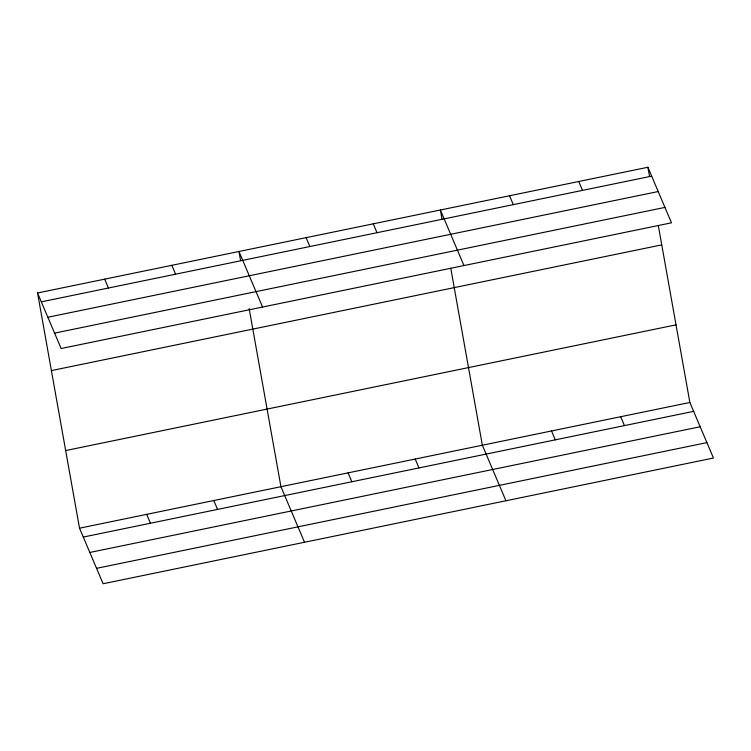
<?xml version="1.0" encoding="UTF-8"?>
<svg xmlns="http://www.w3.org/2000/svg" width="751" height="751" viewBox="0 0 751 751"><rect width="100%" height="100%" fill="white"/><g stroke="black" fill="none" stroke-linecap="round" stroke-linejoin="round"><path stroke-width="1.13" d="M37.55 292.974L647.897 167.257L671.478 222.812L61.131 348.53L37.55 292.974L79.522 528.188L103.103 583.743L713.45 458.026L689.869 402.47L658.289 225.469M41.314 301.846L651.671 176.138M47.857 317.251L658.205 191.543M54.598 333.125L664.945 207.407M51.397 370.59L661.753 244.882M65.666 450.562L676.022 324.854M79.522 528.188L689.869 402.47M83.286 537.068L693.633 411.351M89.829 552.464L700.176 426.756M96.56 568.338L706.907 442.621M578.73 181.507L582.494 190.379M620.692 416.721L624.466 425.601M509.553 195.758L513.318 204.629M551.525 430.971L555.289 439.842M463.958 265.554L440.377 209.998L442.01 219.132M505.93 500.767L482.349 445.212L450.769 268.22M373.247 223.826L377.011 232.707M415.209 459.039L418.983 467.92M306.108 237.654L309.872 246.535M348.07 472.877L351.844 481.748M262.55 307.046L238.968 251.491L240.592 260.616M304.512 542.26L280.93 486.704L249.154 308.558M171.829 265.319L175.593 274.19M213.791 500.532L217.565 509.403M104.689 279.147L108.454 288.018M146.661 514.36L150.425 523.231M647.897 167.257L649.531 176.391"/></g></svg>
